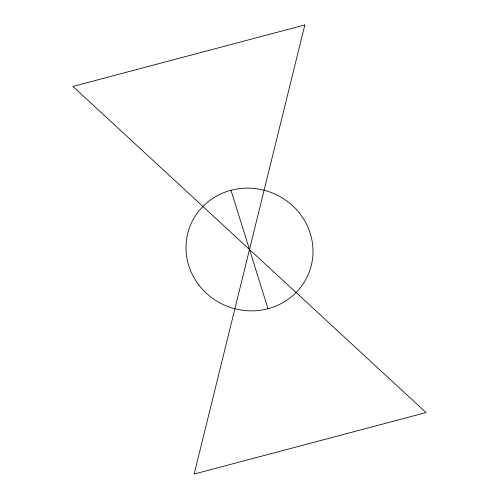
<?xml version="1.0" encoding="UTF-8"?>
<svg xmlns="http://www.w3.org/2000/svg" width="499" height="499" viewBox="0 0 499 499"><rect width="100%" height="100%" fill="white"/><g stroke="black" fill="none" stroke-linecap="round" stroke-linejoin="round"><path stroke-width="0.75" d="M230.975 190.275L268.019 308.725M304.839 24.95L194.161 474.05L426.065 412.567L72.935 86.433L304.839 24.95M198.914 285.091A63.86 61.003 20.9 0 0 308.033 275.005A63.86 61.003 20.9 0 0 241.547 188.404A63.86 61.003 20.9 0 0 198.914 285.091"/></g></svg>
